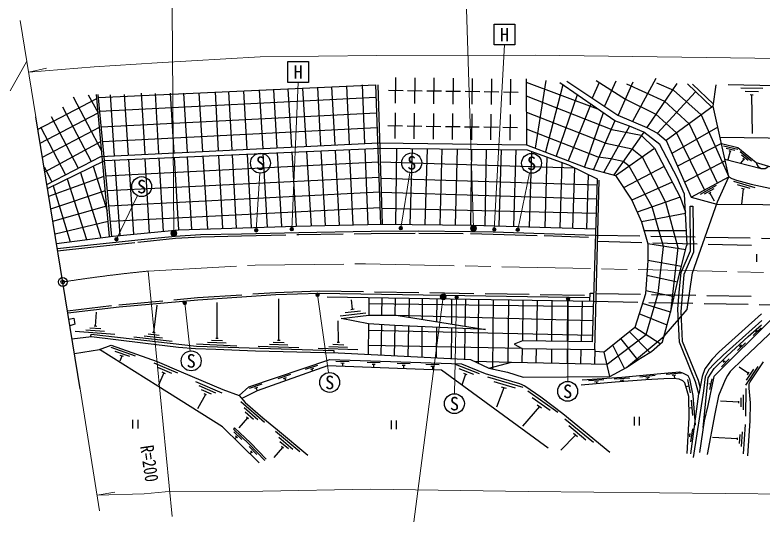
# Model space of a CAD drawing. Units: millimetres at full size, sheet at 1:1000; details may follow other scales. Extents: x 40000 to 680000, y 20000 to 380000.
# Drawn here: x 371351 to 472705, y 247577 to 315954 of the extents above; entities that cross this region are included whole.
import ezdxf
from ezdxf.enums import TextEntityAlignment as Align

# ---------------------------------------------------------------- set-up
doc = ezdxf.new("R2010")
doc.units = ezdxf.units.MM
doc.header["$LTSCALE"] = 1000
doc.header["$PDMODE"] = 32
doc.header["$PDSIZE"] = 500
doc.linetypes.add('CHAIN', pattern=[18.5, 12, -1.5, 3.5, -1.5])
doc.linetypes.add('DASHED', pattern=[7.5, 6, -1.5])
for name, color, linetype, lineweight in [('M-BGD', 7, 'Continuous', 25), ('M-BMK', 2, 'CHAIN', 13), ('M-BMK-OTRS', 5, 'Continuous', 25), ('M-BMK-SRVR', 3, 'Continuous', 25), ('M-STR-HTXT', 7, 'Continuous', 13), ('M-STR-STRC', 7, 'Continuous', 25)]:
    doc.layers.add(name, color=color, linetype=linetype, lineweight=lineweight)
doc.layers.add('M-OTRS', color=6, linetype='Continuous')
doc.styles.add('ＭＳ ゴシック', font='')
doc.styles.get('ＭＳ ゴシック').set_extended_font_data('MS Gothic')

msp = doc.modelspace()

# ---------------------------------------------------------------- hatches: boundary and pattern name
at = {"layer": 'M-STR-HTXT'}
for points in [[(404312, 286869, -1), (403873, 286630, -0.41421), (403973, 286969, -0.41421)], [(409127, 287030, -1), (408688, 286791, -0.41421), (408787, 287130, -0.41421)], [(423919, 287165, -1), (423480, 286926, -0.41421), (423580, 287265, -0.41421)], [(433211, 286796, -0.41421), (433334, 287348, -0.41421), (433886, 287226, -1)], [(436604, 286980, -1), (436165, 286741, -0.41421), (436265, 287080, -0.41421)], [(439788, 286946, -1), (439349, 286707, -0.41421), (439449, 287046, -0.41421)], [(392579, 286128, -0.41421), (392701, 286680, -0.41421), (393254, 286558, -1)], [(385340, 285657, -1), (384901, 285418, -0.41421), (385001, 285757, -0.41421)], [(412622, 278123, -1), (412183, 277884, -0.41421), (412283, 278223, -0.41421)], [(429122, 277507, -0.41421), (429244, 278060, -0.41421), (429796, 277937, -1)], [(431491, 277785, -1), (431052, 277546, -0.41421), (431152, 277885, -0.41421)], [(394602, 277006, -1), (394163, 276767, -0.41421), (394263, 277106, -0.41421)], [(446614, 277562, -1), (446175, 277323, -0.41421), (446275, 277662, -0.41421)]]:
    msp.add_hatch(color=256, dxfattribs=at).paths.add_polyline_path(points)

# ---------------------------------------------------------------- linework, layer by layer
at = {"layer": 'M-BGD'}
for p, q in [((422989, 303973), (423037, 307472)), ((425589, 303938), (425636, 307437)), ((428189, 303902), (428236, 307402)), ((430788, 303867), (430836, 307367)), ((433388, 303832), (433436, 307332)), ((435988, 303797), (436035, 307296)), ((438588, 303762), (438635, 307261)), ((440710, 307309), (440765, 298332)), ((458283, 307355), (455118, 301523)), ((382653, 304755), (420254, 306479)), ((412381, 306100), (412825, 298224)), ((414300, 306200), (414732, 298317)), ((416324, 306325), (416680, 298411)), ((418455, 306470), (418778, 298513)), ((420254, 306479), (420963, 287590)), ((420591, 306475), (421170, 287595)), ((440713, 306830), (450386, 303219)), ((443384, 307058), (441912, 297895)), ((445685, 306468), (443305, 297365)), ((450604, 306810), (449676, 304665)), ((452884, 306986), (451320, 303585)), ((455165, 306852), (453205, 302358)), ((461134, 306651), (457083, 300666)), ((462584, 306601), (465875, 303433)), ((463276, 306558), (466117, 303870)), ((468107, 306518), (474545, 306370)), ((381266, 305127), (382641, 302656)), ((384196, 285885), (382407, 305175)), ((382615, 305146), (384463, 285919)), ((384273, 305124), (384833, 296865)), ((386167, 305159), (386707, 296956)), ((388468, 305351), (388953, 297065)), ((390361, 305281), (390839, 297156)), ((392409, 305358), (392903, 297257)), ((394225, 305358), (394693, 297343)), ((396311, 305358), (396810, 297446)), ((398513, 305513), (398939, 297550)), ((400333, 305515), (400775, 297639)), ((402352, 305638), (402806, 297737)), ((404492, 305769), (404960, 297842)), ((406416, 305789), (406876, 297935)), ((408391, 305908), (408853, 298031)), ((410358, 305969), (410846, 298128)), ((422013, 305736), (424013, 305709)), ((424613, 305701), (426613, 305674)), ((427212, 305666), (429212, 305639)), ((429812, 305631), (431812, 305603)), ((432412, 305595), (434412, 305568)), ((435012, 305560), (437012, 305533)), ((437612, 305525), (439611, 305498)), ((447614, 305135), (444773, 296806)), ((463697, 305529), (458512, 299928)), ((472816, 305960), (469816, 306029)), ((472205, 305524), (470406, 305565)), ((471505, 305090), (471085, 305100)), ((471295, 305095), (471367, 299877)), ((374484, 300448), (382458, 304629)), ((379259, 304865), (383126, 297418)), ((382833, 302883), (420316, 304819)), ((377804, 303499), (381676, 296079)), ((449462, 303857), (446410, 296184)), ((466056, 303564), (459679, 298928)), ((374788, 298571), (382641, 302656)), ((376262, 302161), (379916, 295160)), ((383036, 300767), (420397, 302660)), ((422924, 299173), (422972, 302673)), ((425524, 299138), (425571, 302638)), ((428124, 299103), (428171, 302602)), ((430723, 299068), (430771, 302567)), ((433323, 299032), (433371, 302532)), ((435923, 298997), (435970, 302497)), ((438523, 298962), (438570, 302462)), ((451140, 302697), (448630, 295339)), ((452754, 301582), (449816, 294999)), ((374807, 300794), (378212, 294271)), ((375101, 296641), (382819, 300735)), ((383227, 298787), (420471, 300702)), ((421948, 300937), (423948, 300910)), ((424548, 300901), (426548, 300874)), ((427147, 300866), (429147, 300839)), ((429747, 300831), (431747, 300804)), ((432347, 300796), (434347, 300769)), ((434947, 300761), (436947, 300733)), ((437547, 300725), (439546, 300698)), ((454733, 300873), (451229, 294614)), ((456683, 300076), (452583, 294245)), ((466714, 300753), (460456, 297174)), ((375417, 294687), (382999, 298792)), ((467182, 298495), (461227, 295434)), ((469441, 297716), (467494, 298175)), ((400813, 296969), (401370, 287051)), ((402844, 297059), (403415, 287117)), ((405000, 297155), (405588, 287187)), ((406916, 297240), (407501, 287248)), ((408894, 297327), (409482, 287312)), ((410891, 297416), (411516, 287361)), ((412865, 297503), (413434, 287408)), ((414772, 297588), (415326, 287454)), ((416713, 297674), (417169, 287498)), ((418808, 297767), (419222, 287548)), ((423110, 297843), (422992, 287574)), ((425217, 297823), (424935, 287552)), ((427287, 297803), (426976, 287528)), ((429257, 297784), (428993, 287505)), ((431366, 297764), (431083, 287480)), ((433279, 297745), (433160, 287456)), ((435295, 297726), (435098, 287402)), ((437334, 297706), (437018, 287344)), ((439309, 297687), (438992, 287284)), ((441416, 297464), (441104, 287219)), ((452838, 294175), (458118, 297870)), ((468996, 297574), (467828, 297850)), ((468357, 297478), (468082, 296310)), ((468493, 297446), (468221, 297511)), ((471295, 296125), (469748, 297393)), ((383673, 294146), (420646, 296027)), ((384873, 296263), (385567, 286033)), ((386748, 296346), (387416, 286211)), ((388989, 296445), (389576, 286418)), ((390876, 296529), (391460, 286599)), ((392941, 296620), (393540, 286799)), ((394731, 296700), (395307, 286856)), ((396852, 296794), (397474, 286926)), ((398975, 296888), (399504, 286991)), ((420912, 296019), (447241, 295217)), ((443515, 296692), (443225, 287155)), ((445527, 295953), (445257, 287093)), ((467702, 296154), (462188, 293265)), ((467645, 296413), (472585, 295144)), ((470217, 296387), (469787, 295863)), ((470834, 296193), (469905, 296953)), ((470326, 296299), (470109, 296476)), ((375309, 295353), (376375, 293312)), ((381969, 295435), (383871, 289391)), ((447241, 295230), (446992, 287040)), ((459418, 295391), (453928, 292500)), ((375955, 291367), (383435, 294085)), ((380241, 294585), (383012, 285732)), ((383865, 292148), (420725, 293939)), ((449118, 294323), (448894, 286982)), ((463089, 291231), (468179, 294010)), ((378454, 293707), (381054, 285478)), ((420979, 293827), (450320, 292933)), ((450028, 270567), (450624, 293562)), ((460525, 293278), (455018, 290824)), ((471748, 292509), (468875, 293373)), ((471087, 292395), (469363, 292913)), ((376236, 289634), (383616, 292136)), ((376554, 292773), (378863, 285195)), ((384064, 290070), (420800, 291947)), ((421038, 291920), (450262, 291030)), ((466488, 292814), (464294, 291616)), ((466165, 292363), (464848, 291644)), ((470139, 292367), (469914, 290268)), ((470340, 292306), (469938, 292427)), ((461586, 291255), (455769, 289191)), ((465775, 291877), (465468, 291709)), ((465621, 291793), (466196, 290740)), ((376503, 287987), (383809, 290057)), ((420881, 289787), (384268, 287956)), ((421104, 289761), (450201, 289051)), ((462310, 289025), (456359, 287908)), ((384005, 287943), (376788, 286225)), ((462435, 286657), (456719, 286665)), ((462345, 284096), (457231, 284891)), ((471990, 282481), (471990, 283527)), ((461776, 281842), (457198, 282646)), ((461247, 279710), (457067, 280627)), ((413712, 277735), (449838, 277113)), ((460790, 277739), (456930, 278513)), ((398768, 272121), (398777, 276928)), ((407139, 271841), (407134, 277439)), ((417140, 276050), (416994, 277322)), ((419368, 277637), (419343, 275216)), ((419360, 276829), (449816, 276408)), ((421112, 277607), (421081, 275216)), ((422941, 275215), (422982, 277575)), ((424851, 277543), (424788, 274944)), ((426588, 277513), (426575, 274662)), ((428568, 277479), (428536, 274351)), ((430581, 277444), (430557, 274031)), ((432466, 277412), (432401, 273739)), ((434223, 277382), (434207, 273453)), ((436219, 277347), (436134, 267936)), ((438289, 277312), (438202, 268739)), ((440264, 277278), (440189, 271735)), ((442215, 277244), (442090, 271709)), ((444165, 277211), (444139, 271682)), ((446320, 277174), (446276, 271653)), ((448284, 277140), (448158, 271627)), ((460282, 275626), (456497, 276832)), ((390200, 272901), (390634, 276584)), ((416138, 275573), (418224, 275813)), ((416897, 276022), (417383, 276078)), ((382276, 273755), (382423, 275631)), ((415484, 275135), (418961, 275535)), ((423078, 275215), (449759, 274520)), ((459811, 273863), (456039, 275396)), ((382101, 273768), (382450, 273743)), ((415226, 271555), (415189, 274446)), ((419331, 274052), (419287, 269914)), ((421064, 273949), (421010, 269828)), ((422847, 269736), (422918, 273839)), ((424759, 273757), (424659, 269645)), ((426571, 273677), (426553, 269547)), ((379525, 273048), (384899, 272667)), ((380986, 273245), (383480, 273068)), ((381506, 273509), (383003, 273403)), ((389420, 272690), (390910, 272515)), ((390026, 272921), (390374, 272880)), ((419322, 273207), (449697, 272506)), ((428528, 273591), (428486, 269447)), ((430553, 273501), (430523, 269341)), ((432395, 273419), (432320, 269247)), ((434206, 273339), (434188, 268722)), ((457488, 270182), (454726, 272994)), ((458901, 271339), (455461, 273582)), ((471511, 272454), (472574, 273512)), ((471813, 272966), (472061, 273213)), ((471937, 273089), (471822, 273204)), ((387494, 272313), (392696, 271701)), ((388889, 272451), (391372, 272159)), ((398005, 271857), (399503, 271785)), ((398593, 272129), (398943, 272112)), ((406964, 271846), (407314, 271836)), ((455851, 269165), (453548, 272052)), ((387688, 269672), (384387, 270835)), ((395981, 271354), (401469, 271089)), ((397491, 271582), (399988, 271461)), ((404358, 271023), (409867, 270860)), ((405872, 271278), (408371, 271204)), ((406381, 271563), (407880, 271519)), ((412499, 270758), (417884, 270554)), ((413954, 271003), (416452, 270909)), ((414465, 271284), (415964, 271227)), ((415051, 271562), (415400, 271549)), ((440163, 270711), (419300, 271102)), ((440174, 270711), (440132, 268840)), ((442067, 270683), (442024, 268797)), ((444135, 270653), (444126, 268749)), ((446268, 270622), (446252, 268701)), ((454040, 268004), (452459, 271182)), ((469394, 270428), (470457, 271487)), ((469777, 271106), (469645, 271239)), ((469653, 270983), (469901, 271230)), ((386928, 269622), (384948, 270319)), ((385838, 269687), (385589, 268980)), ((386069, 269606), (385607, 269769)), ((448135, 270595), (448091, 268659)), ((450028, 270567), (449984, 268616)), ((452054, 266891), (451269, 270231)), ((393435, 267364), (390217, 268739)), ((416692, 268904), (414893, 268967)), ((415994, 268689), (415575, 268703)), ((415785, 268696), (415770, 268278)), ((420919, 268758), (419120, 268820)), ((424988, 268617), (423189, 268679)), ((433633, 268985), (438700, 268872)), ((467195, 268236), (468257, 269295)), ((467578, 268915), (467374, 269119)), ((467454, 268791), (467702, 269038)), ((392650, 267308), (390719, 268133)), ((412411, 268427), (410706, 267849)), ((411835, 267978), (411437, 267843)), ((411636, 267911), (411727, 267642)), ((420221, 268542), (419801, 268556)), ((420011, 268549), (419996, 268119)), ((424290, 268401), (423870, 268415)), ((424080, 268408), (424065, 267965)), ((428901, 268481), (427102, 268543)), ((428203, 268265), (427783, 268280)), ((427993, 268272), (427977, 267817)), ((434369, 267261), (431115, 268550)), ((433586, 267184), (431633, 267958)), ((470850, 267335), (469599, 268163)), ((470523, 265753), (472178, 268256)), ((470604, 266419), (471597, 267921)), ((391543, 267389), (390836, 265734)), ((391768, 267293), (391318, 267486)), ((408720, 267174), (407015, 266595)), ((408144, 266725), (407746, 266590)), ((407945, 266657), (408052, 266343)), ((432477, 267236), (431956, 265757)), ((432705, 267146), (432249, 267327)), ((440307, 265424), (435509, 266828)), ((454748, 266684), (452652, 266545)), ((458194, 267040), (456104, 266842)), ((457413, 266755), (456925, 266709)), ((457169, 266732), (457192, 266486)), ((461793, 267382), (459702, 267183)), ((461011, 267096), (460523, 267050)), ((460767, 267073), (460811, 266619)), ((465636, 265129), (465945, 266597)), ((470734, 267160), (470966, 267511)), ((395825, 266246), (399416, 264697)), ((398626, 264646), (396330, 265636)), ((404844, 265858), (403139, 265279)), ((439238, 265331), (436359, 266173)), ((451259, 266453), (449164, 266315)), ((450470, 266190), (449981, 266158)), ((450225, 266174), (450242, 265924)), ((453959, 266421), (453470, 266389)), ((453714, 266405), (453726, 266218)), ((462813, 265601), (462376, 265516)), ((462985, 264717), (462641, 266484)), ((465790, 265863), (465497, 265925)), ((398024, 264513), (396647, 265108)), ((397354, 264411), (397032, 264549)), ((404267, 265409), (403870, 265274)), ((404068, 265341), (404192, 264977)), ((437689, 265378), (436680, 262749)), ((438025, 265279), (437353, 265476)), ((444991, 262028), (440919, 264929)), ((470487, 265277), (470461, 261539)), ((397193, 264480), (396103, 262546)), ((443950, 262290), (441507, 264031)), ((463301, 261619), (463143, 263713)), ((469574, 263414), (467070, 263560)), ((469573, 263274), (469575, 263554)), ((469870, 262812), (469878, 264012)), ((470167, 262410), (470181, 264410)), ((402007, 263514), (405210, 260721)), ((404314, 261025), (402430, 262668)), ((442503, 262843), (440185, 260159)), ((442788, 262640), (442218, 263046)), ((463222, 262666), (462803, 262635)), ((403701, 261082), (402570, 262068)), ((387321, 261043), (387321, 259869)), ((388021, 261043), (388021, 259869)), ((402899, 261304), (401716, 259947)), ((403031, 261188), (402767, 261419)), ((422376, 260926), (422376, 259752)), ((423076, 260926), (423076, 259752)), ((449830, 257962), (445969, 261139)), ((455347, 261455), (455347, 260281)), ((456047, 261455), (456047, 260281)), ((401158, 259950), (400987, 259768)), ((406701, 259511), (409985, 256718)), ((448810, 258296), (446494, 260202)), ((463033, 258030), (463293, 259811)), ((470410, 260405), (470152, 256410)), ((402129, 258369), (401035, 259394)), ((401418, 258706), (401172, 258443)), ((401546, 258586), (401290, 258826)), ((409062, 257030), (407158, 258650)), ((447404, 258948), (445417, 256915)), ((447675, 258726), (447134, 259171)), ((462926, 258955), (462682, 258991)), ((462895, 258747), (462956, 259163)), ((469382, 258465), (465970, 258633)), ((469373, 258326), (469391, 258605)), ((469643, 257847), (469721, 259045)), ((469917, 257429), (470046, 259425)), ((408448, 257080), (407305, 258052)), ((404171, 256317), (403138, 257404)), ((403480, 256695), (403203, 256432)), ((403601, 256568), (403360, 256822)), ((407643, 257292), (406477, 255921)), ((407777, 257178), (407510, 257405))]:
    msp.add_line(p, q, dxfattribs=at)
at = {"layer": 'M-BGD', "linetype": 'DASHED'}
for p, q in [((450409, 285248), (471251, 284711)), ((450226, 278182), (471380, 277812))]:
    msp.add_line(p, q, dxfattribs=at)
at = {"layer": 'M-BGD'}
for points in [[(379087, 272038), (381731, 272325), (388713, 271468), (393561, 270910), (395833, 270720), (398604, 270602), (403989, 270383), (415191, 270119), (425071, 269625), (433172, 269203), (435620, 268045), (438177, 267502), (440290, 266804), (452054, 266891), (454307, 268154), (456194, 269389), (457701, 270312), (459207, 271601), (460415, 276126), (461344, 280129), (462476, 284614), (462531, 284828), (462172, 291639), (461179, 293885), (458858, 298376), (456683, 300076), (454733, 300873), (452754, 301582), (445278, 306750)], [(446199, 306950), (453153, 302380), (457083, 300666), (458512, 299928), (459679, 298928), (463089, 291231), (466559, 290297), (479052, 290188)], [(450200, 307069), (454180, 304525), (458291, 302504), (461092, 299955), (464875, 292206)], [(454307, 268154), (459422, 272403), (462553, 276015), (463249, 280967), (466666, 290597), (468179, 294010), (466056, 303564), (466457, 306475)], [(454326, 306617), (459491, 304238), (462799, 301196), (466631, 293165)], [(458384, 306751), (460698, 305746), (464462, 302405), (468179, 294010)], [(440724, 304986), (452317, 300395), (456314, 299634), (458118, 297870), (461586, 291255), (462301, 289182)], [(466982, 299397), (476844, 299245), (497531, 302899), (501882, 303647), (502847, 303746), (503521, 303708), (504311, 303679), (505091, 303573), (506261, 303427), (507301, 303138), (508476, 302637), (509622, 302012), (511158, 300992)], [(440738, 302766), (451490, 298569), (455074, 297787), (456427, 296688), (459621, 290558), (461276, 284405), (460282, 275626)], [(435617, 268046), (438700, 268872), (451689, 268577), (456971, 272598), (458625, 278173), (459351, 284562), (457815, 289917), (454676, 295462), (453864, 296066), (452200, 296423), (450467, 296646), (440752, 300461)], [(375697, 292959), (383011, 296776), (420651, 298604), (440765, 298332), (448780, 295281), (452838, 294175), (455018, 290824), (456359, 287908), (457231, 284891), (457198, 282646), (456903, 278107), (455461, 273582), (451269, 270231), (450022, 270285)], [(467182, 298495), (469427, 297966), (471920, 295923), (476359, 294627), (482144, 290888), (485560, 287449), (487779, 284807), (488681, 283122), (489379, 281278), (489205, 278636), (488606, 274973), (488431, 267512)], [(375788, 292397), (383534, 296204), (421003, 297864), (440849, 297672), (446439, 295618), (450344, 293730), (449670, 271607), (440195, 271735), (439074, 271287), (440163, 270711), (450028, 270567)], [(468179, 294010), (468588, 293761), (469233, 293543), (471245, 293000), (476046, 291967), (480128, 289551), (482035, 288390), (483076, 287559), (484117, 286666), (485267, 285634), (485632, 285207), (485888, 284562), (486083, 283836), (486153, 283316), (486036, 282865), (485275, 281600), (483962, 282128), (477482, 278194), (474154, 274875), (466165, 266913), (465333, 262968), (464865, 260883), (464226, 256586)], [(463041, 256417), (464150, 264580), (463686, 266193), (463101, 267624), (461513, 271579), (461286, 276028), (461443, 278354), (461724, 281021), (463019, 283973), (462939, 290019), (463313, 290009), (463405, 283771), (462078, 280759), (461671, 275700), (461852, 271689), (464032, 266417), (464297, 265396)], [(376994, 284954), (384697, 285949), (393540, 286799), (409482, 287312), (421170, 287595), (433415, 287453), (450137, 286944)], [(377106, 284265), (381606, 284775), (388006, 285452), (393093, 285964), (396546, 286173), (402084, 286275), (409858, 286460), (419658, 286624), (426140, 286665), (433155, 286603), (436218, 286522), (443151, 286317), (450112, 286104)], [(378521, 275532), (385486, 276348), (396158, 277308), (406724, 278019), (412630, 278233), (449363, 277629)], [(449354, 277122), (449373, 278203), (449871, 278205)], [(378660, 274672), (379338, 274829), (379492, 274013), (378807, 273765)], [(472646, 275402), (466859, 270236), (465930, 269260), (464953, 267975), (464572, 266928), (464150, 264580)], [(472668, 274503), (467447, 269819), (466221, 268625), (465505, 267846), (464981, 266878), (464759, 264962), (463362, 255916)], [(464732, 259990), (465380, 266726), (466230, 267988), (467965, 269702), (470831, 272324), (472627, 273918)], [(475344, 274248), (470157, 269321), (468379, 267586), (468033, 267036), (467749, 266548), (467102, 265076), (466818, 264278), (466303, 261835), (465264, 256348)], [(381656, 272317), (381673, 272653), (395973, 271034), (414627, 270427), (414619, 270133)], [(379414, 270017), (382830, 270585), (384390, 271152), (390630, 268954), (393908, 267553), (399543, 265169), (401765, 264348), (402598, 263370), (404972, 261314), (406976, 259688), (411068, 256250)], [(404467, 255182), (399503, 260095), (390755, 265586), (382830, 270585)], [(401765, 264348), (403103, 265520), (414047, 269236), (431926, 268616), (435148, 267340), (439816, 265974), (440521, 265667), (442713, 264155), (445664, 261895), (452039, 256650)], [(470779, 256144), (471098, 260880), (471125, 263359), (470974, 265337), (470939, 265913), (471108, 266209), (472164, 267806), (472902, 268894)], [(443683, 257182), (429204, 267770), (413745, 268355), (404204, 264982), (402138, 263910)], [(462523, 256463), (462829, 261306), (462764, 264220), (462209, 266076), (461946, 266321), (461458, 266543), (460704, 266632), (459388, 266617), (456918, 266469), (452793, 266144), (448170, 265745)], [(448318, 266469), (453686, 266824), (458995, 267326), (461504, 267565), (461933, 267388), (462614, 267048), (462865, 266590), (463309, 264314), (463609, 260320)], [(405245, 255536), (403134, 257756), (400987, 259768)], [(405426, 255708), (403310, 257934), (401158, 259950)]]:
    msp.add_lwpolyline(points, dxfattribs=at)
at = {"layer": 'M-BGD', "linetype": 'DASHED'}
for points in [[(377140, 283967), (381639, 284477), (388037, 285153), (393117, 285665), (396558, 285873), (402091, 285975), (409864, 286160), (419662, 286324), (426139, 286365), (433149, 286303), (436210, 286222), (443142, 286017), (450102, 285805)], [(450112, 286104), (514773, 284932), (577604, 283757)], [(378486, 275830), (385455, 276647), (396135, 277607), (406709, 278319), (412627, 278533), (449368, 277929)], [(449838, 277113), (529793, 275615), (577512, 274660)]]:
    msp.add_lwpolyline(points, dxfattribs=at)
at = {"layer": 'M-BGD'}
msp.add_lwpolyline([(415593, 274785), (419343, 275216), (423078, 275215), (435208, 273295), (422906, 273840), (419331, 274052)], close=True, dxfattribs=at)
msp.add_arc((472847, 296040), 934, 187.25028, 320.19658, dxfattribs=at)
at = {"layer": 'M-BMK'}
msp.add_lwpolyline([(389435, 281207), (403954, 282022), (418926, 282206), (477302, 280943), (577540, 278814)], dxfattribs=at)
msp.add_arc((408817, 82149), 200000, 95.56123, 98.91029, dxfattribs=at)
at = {"layer": 'M-BMK-OTRS'}
msp.add_line((380192, 265220), (374207, 302156), dxfattribs=at)
at = {"layer": 'M-BMK-SRVR'}
msp.add_circle((377840, 279735), 600, dxfattribs=at)
at = {"layer": 'M-OTRS'}
msp.add_point((377840, 279735), dxfattribs=at)
at = {"layer": 'M-STR-HTXT'}
for p, q in [((392916, 286343), (392696, 316852)), ((433549, 287011), (432611, 316729)), ((374207, 302156), (372072, 315180)), ((436384, 286860), (437758, 311879)), ((370697, 305657), (372975, 309675)), ((373215, 308210), (375612, 308738)), ((408907, 286910), (409773, 306807)), ((404092, 286750), (404578, 294499)), ((423699, 287046), (424943, 294558)), ((439569, 286827), (441164, 294507)), ((385121, 285538), (387956, 291453)), ((389435, 281207), (392673, 247936)), ((412403, 278004), (413866, 267446)), ((429459, 277722), (425461, 247218)), ((394382, 276886), (395108, 270372)), ((431272, 277665), (430998, 264581)), ((446394, 277442), (446336, 266251)), ((380192, 265220), (382838, 248676)), ((382495, 250822), (384914, 251237))]:
    msp.add_line(p, q, dxfattribs=at)
for points in [[(373215, 308210), (382082, 308895), (390659, 309441), (404615, 310289), (420462, 310431), (441951, 310500), (478328, 310012), (527477, 309221), (577869, 308384)], [(382495, 250822), (388882, 251015), (391717, 251288), (404982, 251342), (419571, 251609), (440980, 251317), (476624, 250951), (525921, 249956), (577199, 248822)]]:
    msp.add_lwpolyline(points, dxfattribs=at)
for centre, radius in [((404092, 286750), 250), ((408907, 286910), 250), ((423699, 287046), 250), ((433549, 287011), 400), ((436384, 286860), 250), ((439569, 286827), 250), ((392916, 286343), 400), ((385121, 285538), 250), ((412403, 278004), 250), ((429459, 277722), 400), ((431272, 277665), 250), ((394382, 276886), 250), ((446394, 277442), 250)]:
    msp.add_circle(centre, radius, dxfattribs=at)
at = {"layer": 'M-STR-STRC'}
for points in [[(436352, 314691), (439165, 314691), (439165, 311879), (436352, 311879)], [(408366, 309619), (411179, 309619), (411179, 306807), (408366, 306807)]]:
    msp.add_lwpolyline(points, close=True, dxfattribs=at)
for centre in [(404662, 295846), (425182, 295887), (441438, 295829), (388540, 292671), (395258, 269030), (414051, 266108), (446329, 264901), (430970, 263231)]:
    msp.add_circle(centre, 1350, dxfattribs=at)

# ---------------------------------------------------------------- texts
at = {"layer": 'M-STR-HTXT', "style": 'ＭＳ ゴシック', "width": 0.8}
msp.add_text('R=200', height=1833, rotation=278.355, dxfattribs=at).set_placement((387792, 257367), align=Align.BOTTOM_LEFT)
at = {"layer": 'M-STR-STRC', "style": 'ＭＳ ゴシック'}
for s, p in [('H', (437758, 313285)), ('H', (409773, 308213)), ('S', (404662, 295846)), ('S', (425182, 295887)), ('S', (441438, 295829)), ('S', (388540, 292671)), ('S', (395258, 269030)), ('S', (414051, 266108)), ('S', (446329, 264901)), ('S', (430970, 263231))]:
    msp.add_text(s, height=1833, dxfattribs=at).set_placement(p, align=Align.MIDDLE_CENTER)

doc.saveas('drawing.dxf')
